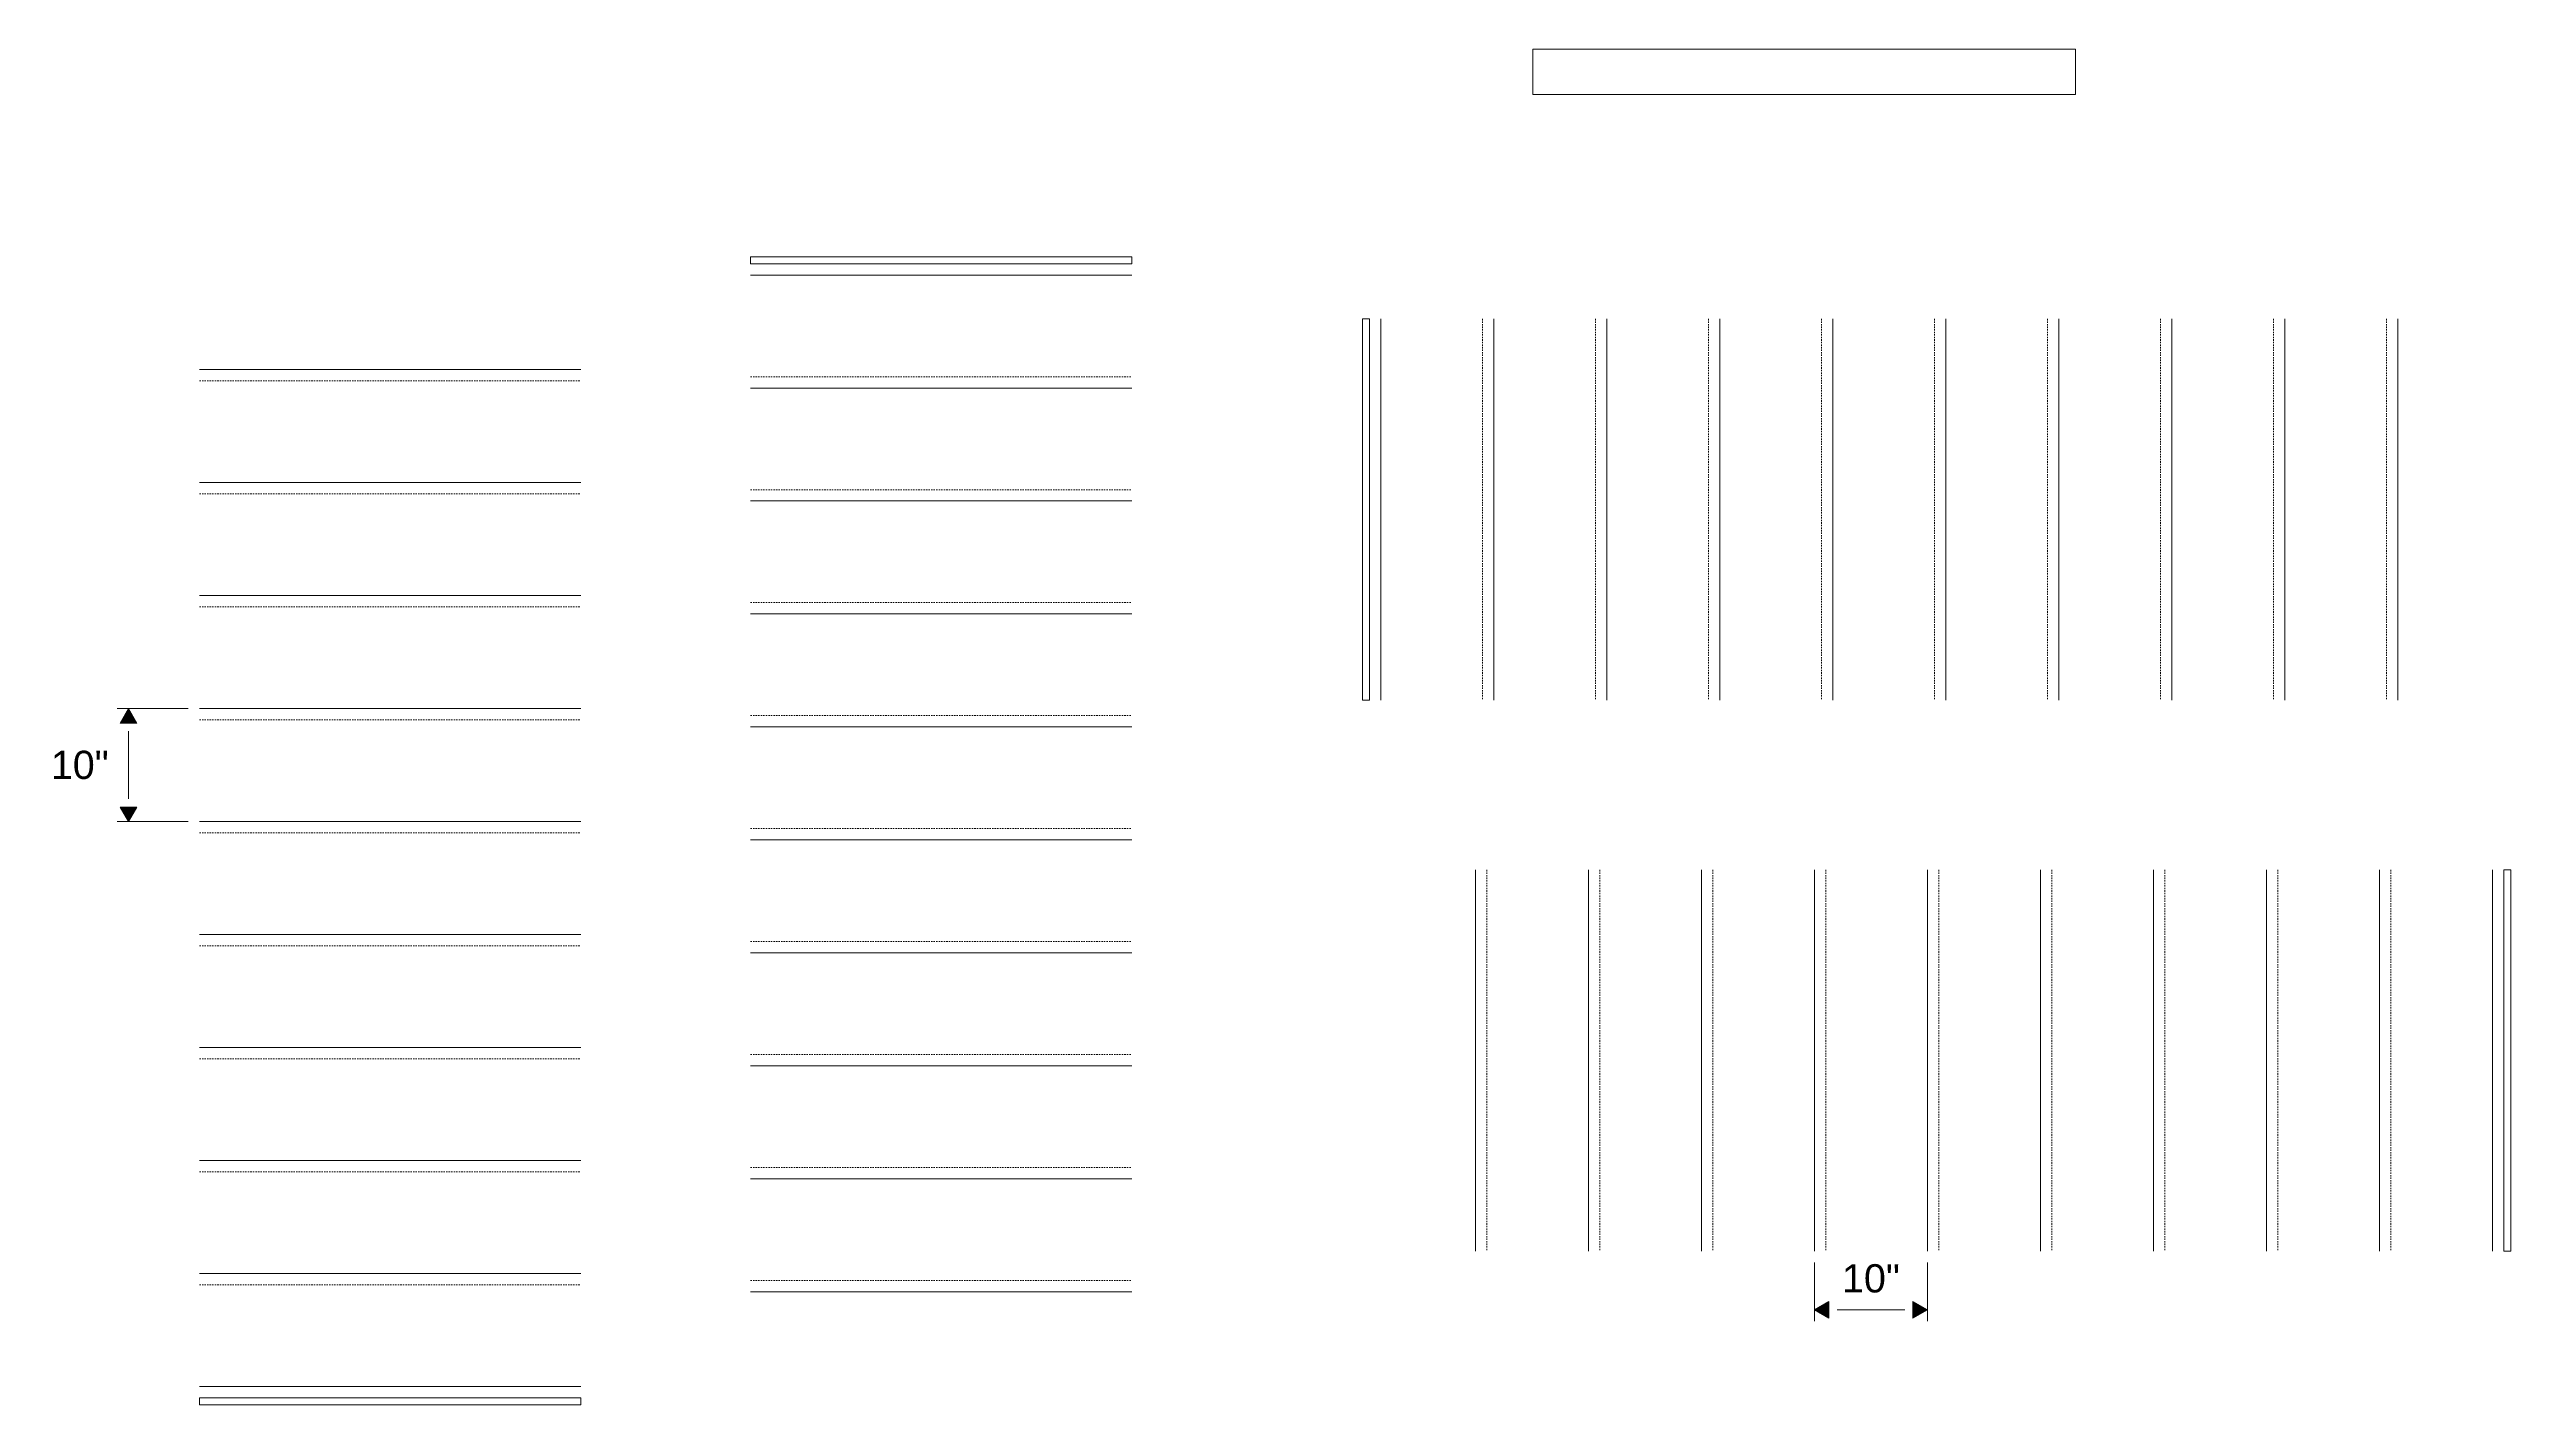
# Model space of a CAD drawing. Header units: inches. Extents: x -20237 to -17371, y 314 to 2010.
# Drawn here: x -19148.7 to -18930.9, y 854.7 to 974.7 of the extents above; entities that cross this region are included whole.
import ezdxf

# ---------------------------------------------------------------- set-up
doc = ezdxf.new("R2010")
doc.units = ezdxf.units.IN
doc.header["$MEASUREMENT"] = 0
doc.header["$PDMODE"] = 35
doc.linetypes.add('HIDDEN2', pattern=[0.1875, 0.125, -0.0625])
for name, color, linetype, lineweight in [('Concrete', 40, 'Continuous', 9), ('Dimension', 3, 'Continuous', 9), ('Kick', 4, 'Continuous', 9), ('Kick-Hidden', 4, 'HIDDEN2', 9), ('Treads', 1, 'Continuous', 15)]:
    doc.layers.add(name, color=color, linetype=linetype, lineweight=lineweight)
doc.styles.add('Dimension and Text', font='arial.ttf', dxfattribs={"height": 0.078125})
doc.dimstyles.new('Jerrod Dimension', dxfattribs={"dimscale": 0, "dimtxt": 0.078125, "dimasz": 0.0625, "dimexe": 0.03125, "dimexo": 0.03125, "dimgap": 0.046875, "dimtad": 1, "dimtih": 1, "dimtoh": 1, "dimdec": 4, "dimzin": 1, "dimdsep": 46, "dimlunit": 5, "dimtxsty": 'Dimension and Text', "dimblk": 'arrow', "dimcen": 2.421875, "dimclrd": 3, "dimclre": 3, "dimclrt": 3, "dimadec": 1, "dimazin": 0, "dimtfac": 1, "dimtdec": 4, "dimtmove": 2, "dimatfit": 3, "dimldrblk": 'arrow', "dimfxl": 1, "dimtfillclr": 256, "dimfrac": 2, "dimlwd": -1, "dimlwe": -1, "dimarcsym": 2})

# ---------------------------------------------------------------- blocks, each defined once
blk = doc.blocks.new('arrow')
at = {"layer": 'Dimension'}
blk.add_hatch(color=0, dxfattribs=at).paths.add_polyline_path([(0, 0), (-0.64, 0.37), (-0.64, -0.37)])
at = {"layer": 'Dimension', "color": 0}
for p, q in [((-0.64, -0.37), (-0.64, 0.37)), ((0, 0), (-0.64, 0.37)), ((-0.64, -0.37), (0, 0))]:
    blk.add_line(p, q, dxfattribs=at)
blk = doc.blocks.new('*D268')
at = {"layer": 'Defpoints', "color": 0}
for p in [(-19141.72, 916.35), (-19135.43, 916.35), (-19135.43, 906.35)]:
    blk.add_point(p, dxfattribs=at)
at = {"layer": 'Dimension', "color": 3}
for p, q in [((-19136.43, 916.35), (-19142.72, 916.35)), ((-19141.72, 908.35), (-19141.72, 914.35)), ((-19136.43, 906.35), (-19142.72, 906.35))]:
    blk.add_line(p, q, dxfattribs=at)
at = {"layer": 'Dimension', "color": 3, "xscale": 2, "yscale": 2, "zscale": 2}
for p, rotation in [((-19141.72, 916.35), 90), ((-19141.72, 906.35), 270)]:
    blk.add_blockref('arrow', p, dxfattribs=dict(at, rotation=rotation))
at = {"layer": 'Dimension', "color": 3, "insert": (-19146.02, 911.35), "char_height": 2.5, "attachment_point": 5, "style": 'Dimension and Text'}
blk.add_mtext('10"', dxfattribs=at)
blk = doc.blocks.new('*D270')
at = {"layer": 'Defpoints', "color": 0}
for p in [(-18992.5, 868.31), (-18982.5, 868.31), (-18992.5, 863.13)]:
    blk.add_point(p, dxfattribs=at)
at = {"layer": 'Dimension', "color": 3}
for p, q in [((-18992.5, 867.31), (-18992.5, 862.13)), ((-18982.5, 867.31), (-18982.5, 862.13)), ((-18984.5, 863.13), (-18990.5, 863.13))]:
    blk.add_line(p, q, dxfattribs=at)
at = {"layer": 'Dimension', "color": 3, "xscale": 2, "yscale": 2, "zscale": 2, "rotation": 180}
blk.add_blockref('arrow', (-18992.5, 863.13), dxfattribs=at)
at = {"layer": 'Dimension', "color": 3, "xscale": 2, "yscale": 2, "zscale": 2}
blk.add_blockref('arrow', (-18982.5, 863.13), dxfattribs=at)
at = {"layer": 'Dimension', "color": 3, "insert": (-18987.5, 865.9), "char_height": 2.5, "attachment_point": 5, "style": 'Dimension and Text'}
blk.add_mtext('10"', dxfattribs=at)

msp = doc.modelspace()

# ---------------------------------------------------------------- linework, layer by layer
at = {"layer": 'Concrete'}
msp.add_lwpolyline([(-19017.40887, 970.71322), (-18969.40887, 970.71322), (-18969.40887, 974.71322), (-19017.40887, 974.71322)], close=True, dxfattribs=at)
at = {"layer": 'Kick'}
for points in [[(-19086.65703, 956.35102), (-19052.90703, 956.35102), (-19052.90703, 955.72602), (-19086.65703, 955.72602)], [(-19032.49726, 950.83589), (-19032.49726, 917.08589), (-19031.87226, 917.08589), (-19031.87226, 950.83589)], [(-18930.87226, 902.06474), (-18930.87226, 868.31474), (-18931.49726, 868.31474), (-18931.49726, 902.06474)], [(-19135.42818, 854.72602), (-19101.67818, 854.72602), (-19101.67818, 855.35102), (-19135.42818, 855.35102)]]:
    msp.add_lwpolyline(points, close=True, dxfattribs=at)
at = {"layer": 'Kick-Hidden'}
for p, q in [((-19021.87226, 950.83589), (-19021.87226, 917.08589)), ((-19011.87226, 950.83589), (-19011.87226, 917.08589)), ((-19001.87226, 950.83589), (-19001.87226, 917.08589)), ((-18991.87226, 950.83589), (-18991.87226, 917.08589)), ((-18981.87226, 950.83589), (-18981.87226, 917.08589)), ((-18971.87226, 950.83589), (-18971.87226, 917.08589)), ((-18961.87226, 950.83589), (-18961.87226, 917.08589)), ((-18951.87226, 950.83589), (-18951.87226, 917.08589)), ((-18941.87226, 950.83589), (-18941.87226, 917.08589)), ((-19086.65703, 945.72602), (-19052.90703, 945.72602)), ((-19135.42818, 945.35102), (-19101.67818, 945.35102)), ((-19135.42818, 935.35102), (-19101.67818, 935.35102)), ((-19086.65703, 935.72602), (-19052.90703, 935.72602)), ((-19135.42818, 925.35102), (-19101.67818, 925.35102)), ((-19086.65703, 925.72602), (-19052.90703, 925.72602)), ((-19135.42818, 915.35102), (-19101.67818, 915.35102)), ((-19086.65703, 915.72602), (-19052.90703, 915.72602)), ((-19135.42818, 905.35102), (-19101.67818, 905.35102)), ((-19086.65703, 905.72602), (-19052.90703, 905.72602)), ((-19021.49726, 902.06474), (-19021.49726, 868.31474)), ((-19011.49726, 902.06474), (-19011.49726, 868.31474)), ((-19001.49726, 902.06474), (-19001.49726, 868.31474)), ((-18991.49726, 902.06474), (-18991.49726, 868.31474)), ((-18981.49726, 902.06474), (-18981.49726, 868.31474)), ((-18971.49726, 902.06474), (-18971.49726, 868.31474)), ((-18961.49726, 902.06474), (-18961.49726, 868.31474)), ((-18951.49726, 902.06474), (-18951.49726, 868.31474)), ((-18941.49726, 902.06474), (-18941.49726, 868.31474)), ((-19086.65703, 895.72602), (-19052.90703, 895.72602)), ((-19135.42818, 895.35102), (-19101.67818, 895.35102)), ((-19135.42818, 885.35102), (-19101.67818, 885.35102)), ((-19086.65703, 885.72602), (-19052.90703, 885.72602)), ((-19135.42818, 875.35102), (-19101.67818, 875.35102)), ((-19086.65703, 875.72602), (-19052.90703, 875.72602)), ((-19135.42818, 865.35102), (-19101.67818, 865.35102)), ((-19086.65703, 865.72602), (-19052.90703, 865.72602))]:
    msp.add_line(p, q, dxfattribs=at)
at = {"layer": 'Treads'}
for p, q in [((-19086.65703, 954.72602), (-19052.90703, 954.72602)), ((-19030.87226, 950.83589), (-19030.87226, 917.08589)), ((-19020.87226, 950.83589), (-19020.87226, 917.08589)), ((-19010.87226, 950.83589), (-19010.87226, 917.08589)), ((-19000.87226, 950.83589), (-19000.87226, 917.08589)), ((-18990.87226, 950.83589), (-18990.87226, 917.08589)), ((-18980.87226, 950.83589), (-18980.87226, 917.08589)), ((-18970.87226, 950.83589), (-18970.87226, 917.08589)), ((-18960.87226, 950.83589), (-18960.87226, 917.08589)), ((-18950.87226, 950.83589), (-18950.87226, 917.08589)), ((-18940.87226, 950.83589), (-18940.87226, 917.08589)), ((-19135.42818, 946.35102), (-19101.67818, 946.35102)), ((-19086.65703, 944.72602), (-19052.90703, 944.72602)), ((-19135.42818, 936.35102), (-19101.67818, 936.35102)), ((-19086.65703, 934.72602), (-19052.90703, 934.72602)), ((-19135.42818, 926.35102), (-19101.67818, 926.35102)), ((-19086.65703, 924.72602), (-19052.90703, 924.72602)), ((-19135.42818, 916.35102), (-19101.67818, 916.35102)), ((-19086.65703, 914.72602), (-19052.90703, 914.72602)), ((-19135.42818, 906.35102), (-19101.67818, 906.35102)), ((-19086.65703, 904.72602), (-19052.90703, 904.72602)), ((-19022.49726, 902.06474), (-19022.49726, 868.31474)), ((-19012.49726, 902.06474), (-19012.49726, 868.31474)), ((-19002.49726, 902.06474), (-19002.49726, 868.31474)), ((-18992.49726, 902.06474), (-18992.49726, 868.31474)), ((-18982.49726, 902.06474), (-18982.49726, 868.31474)), ((-18972.49726, 902.06474), (-18972.49726, 868.31474)), ((-18962.49726, 902.06474), (-18962.49726, 868.31474)), ((-18952.49726, 902.06474), (-18952.49726, 868.31474)), ((-18942.49726, 902.06474), (-18942.49726, 868.31474)), ((-18932.49726, 902.06474), (-18932.49726, 868.31474)), ((-19135.42818, 896.35102), (-19101.67818, 896.35102)), ((-19086.65703, 894.72602), (-19052.90703, 894.72602)), ((-19135.42818, 886.35102), (-19101.67818, 886.35102)), ((-19086.65703, 884.72602), (-19052.90703, 884.72602)), ((-19135.42818, 876.35102), (-19101.67818, 876.35102)), ((-19086.65703, 874.72602), (-19052.90703, 874.72602)), ((-19135.42818, 866.35102), (-19101.67818, 866.35102)), ((-19086.65703, 864.72602), (-19052.90703, 864.72602)), ((-19135.42818, 856.35102), (-19101.67818, 856.35102))]:
    msp.add_line(p, q, dxfattribs=at)

# ---------------------------------------------------------------- dimensions: what is measured, and where the dimension line sits
at = {"layer": 'Dimension'}
dim = msp.add_linear_dim(base=(-19141.72064, 916.35102), p1=(-19135.42818, 906.35102), p2=(-19135.42818, 916.35102), angle=90, dimstyle='Jerrod Dimension', override={"dimpost": '"'}, dxfattribs=at)
dim.commit()
dim.dimension.update_dxf_attribs({"geometry": '*D268', "text_midpoint": (-19146.0235, 911.35102)})
dim = msp.add_linear_dim(base=(-18992.49726, 863.12568), p1=(-18982.49726, 868.31474), p2=(-18992.49726, 868.31474), dimstyle='Jerrod Dimension', override={"dimpost": '"'}, dxfattribs=at)
dim.commit()
dim.dimension.update_dxf_attribs({"geometry": '*D270', "text_midpoint": (-18987.49726, 865.90211)})

doc.saveas('drawing.dxf')
